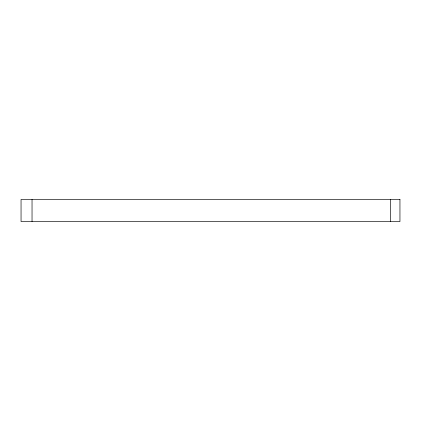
<?xml version="1.0" encoding="UTF-8"?>
<svg xmlns="http://www.w3.org/2000/svg" width="421" height="421" viewBox="0 0 421 421"><rect width="100%" height="100%" fill="white"/><g stroke="black" fill="none" stroke-linecap="round" stroke-linejoin="round"><path stroke-width="0.63" d="M390.667 199.449L390.667 221.551M32.038 199.449L32.038 221.551M399.95 199.449L21.05 199.449L21.05 221.551L399.95 221.551L399.95 199.449"/></g></svg>
